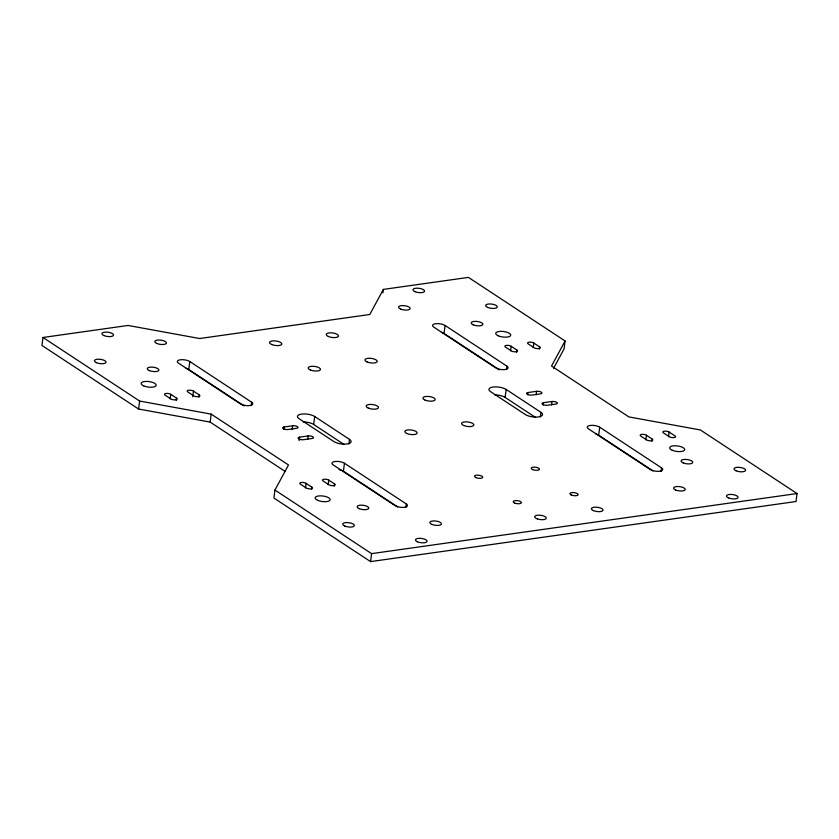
<?xml version="1.0" encoding="UTF-8"?>
<svg xmlns="http://www.w3.org/2000/svg" width="839" height="839" viewBox="0 0 839 839"><rect width="100%" height="100%" fill="white"/><g stroke="black" fill="none" stroke-linecap="round" stroke-linejoin="round"><path stroke-width="1.26" d="M553.583 368.321L564.049 348.94L565.087 340.97L468.435 277.394L383.35 289.403L369.8 314.489L199.619 338.526L128.073 325.459L42.988 337.477L41.95 345.458L138.603 409.033L210.138 422.09L285.281 471.518M138.603 409.033L139.641 401.052L42.988 337.477M170.181 398.892L170.768 394.34A3.461 1.269 7.4 0 0 166.007 393.47A3.461 1.269 7.4 0 0 165.105 395.138L170.894 398.955A3.461 1.269 7.4 0 0 175.666 399.825A3.461 1.269 7.4 0 0 176.568 398.158L170.768 394.34M176.274 400.434L176.568 398.158M244.118 405.919L188.775 369.506L189.803 361.536A6.911 2.538 7.4 0 0 180.27 359.795A6.911 2.538 7.4 0 0 178.466 363.14L240.321 403.821A6.911 2.538 7.4 0 0 249.854 405.562A6.911 2.538 7.4 0 0 251.658 402.217L189.803 361.536M192.729 396.837L193.463 391.131A3.461 1.269 7.4 0 0 188.691 390.261A3.461 1.269 7.4 0 0 187.789 391.939L193.589 395.746A3.461 1.269 7.4 0 0 198.361 396.627A3.461 1.269 7.4 0 0 199.263 394.949L193.463 391.131M198.969 397.225L199.263 394.949M210.138 422.09L211.176 414.12L139.641 401.052M251.218 405.636L251.658 402.217M211.176 414.12L288.501 464.974L274.951 490.06L273.913 498.03L370.565 561.606L796.012 501.523L797.05 493.542L700.397 429.967L628.862 416.91L551.538 366.045L565.087 340.97M283.844 429.264L284.138 426.978L292.643 425.782A3.461 1.269 7.4 0 1 297.415 426.652A3.461 1.269 7.4 0 1 296.513 428.32L287.997 429.526A3.461 1.269 7.4 0 1 283.236 428.656A3.461 1.269 7.4 0 1 284.138 426.978M292.203 429.201L292.643 425.782M299.156 440.569L299.596 437.15L308.112 435.955A3.461 1.269 7.4 0 1 312.874 436.825A3.461 1.269 7.4 0 1 311.972 438.493L303.466 439.699A3.461 1.269 7.4 0 1 298.694 438.828A3.461 1.269 7.4 0 1 299.596 437.15M307.661 439.374L308.112 435.955M344.105 444.492L313.66 424.461L314.698 416.49A9.512 3.482 7.4 0 0 301.579 414.088A9.512 3.482 7.4 0 0 299.093 418.692L333.891 441.576A9.512 3.482 7.4 0 0 347 443.978A9.512 3.482 7.4 0 0 349.485 439.374L314.698 416.49M305.49 487.899L306.078 483.348A3.461 1.269 7.4 0 0 301.316 482.477A3.461 1.269 7.4 0 0 300.414 484.145L306.214 487.962A3.461 1.269 7.4 0 0 310.975 488.833A3.461 1.269 7.4 0 0 311.877 487.165L306.078 483.348M311.584 489.441L311.877 487.165M328.185 484.701L328.773 480.139A3.461 1.269 7.4 0 0 324.001 479.268A3.461 1.269 7.4 0 0 323.099 480.946L328.898 484.753A3.461 1.269 7.4 0 0 333.67 485.624A3.461 1.269 7.4 0 0 334.572 483.956L328.773 480.139M334.279 486.232L334.572 483.956M397.676 506.924L343.413 471.224L344.451 463.254A6.911 2.538 7.4 0 0 334.908 461.513A6.911 2.538 7.4 0 0 333.104 464.858L394.959 505.55A6.911 2.538 7.4 0 0 404.492 507.291A6.911 2.538 7.4 0 0 406.307 503.945L344.451 463.254M348.898 443.936L349.485 439.374M382.909 292.821L383.35 289.403M370.565 561.606L371.593 553.635L274.951 490.06M405.856 507.364L406.307 503.945M499.383 369.863L444.041 333.45L445.079 325.48A6.911 2.538 7.4 0 0 435.535 323.739A6.911 2.538 7.4 0 0 433.732 327.084L495.587 367.776A6.911 2.538 7.4 0 0 505.13 369.517A6.911 2.538 7.4 0 0 506.934 366.171L445.079 325.48M506.494 369.59L506.934 366.171M510.542 350.828L511.14 346.266A3.461 1.269 7.4 0 0 506.368 345.395A3.461 1.269 7.4 0 0 505.466 347.073L511.266 350.88A3.461 1.269 7.4 0 0 516.027 351.751A3.461 1.269 7.4 0 0 516.939 350.083L511.14 346.266M535.555 417.444L505.109 397.424L506.148 389.443A9.512 3.482 7.4 0 0 493.028 387.052A9.512 3.482 7.4 0 0 490.553 391.656L525.34 414.539A9.512 3.482 7.4 0 0 538.46 416.931A9.512 3.482 7.4 0 0 540.945 412.337L506.148 389.443M516.635 352.359L516.939 350.083M533.237 347.619L533.824 343.067A3.461 1.269 7.4 0 0 529.052 342.197A3.461 1.269 7.4 0 0 528.151 343.864L533.95 347.682A3.461 1.269 7.4 0 0 538.722 348.552A3.461 1.269 7.4 0 0 539.624 346.874L533.824 343.067M527.762 394.812L528.067 392.526L536.572 391.331A3.461 1.269 7.4 0 1 541.344 392.201A3.461 1.269 7.4 0 1 540.442 393.869L531.926 395.075A3.461 1.269 7.4 0 1 527.154 394.204A3.461 1.269 7.4 0 1 528.067 392.526M539.33 349.16L539.624 346.874M536.131 394.75L536.572 391.331M540.347 416.889L540.945 412.337M543.232 404.985L543.525 402.699L552.031 401.503A3.461 1.269 7.4 0 1 556.802 402.374A3.461 1.269 7.4 0 1 555.9 404.041L547.395 405.247A3.461 1.269 7.4 0 1 542.623 404.377A3.461 1.269 7.4 0 1 543.525 402.699M551.59 404.922L552.031 401.503M652.941 470.868L598.679 435.179L599.717 427.198A6.911 2.538 7.4 0 0 590.184 425.457A6.911 2.538 7.4 0 0 588.37 428.802L650.225 469.494A6.911 2.538 7.4 0 0 659.769 471.235A6.911 2.538 7.4 0 0 661.572 467.889L599.717 427.198M645.852 439.835L646.45 435.273A3.461 1.269 7.4 0 0 641.678 434.403A3.461 1.269 7.4 0 0 640.776 436.081L646.575 439.888A3.461 1.269 7.4 0 0 651.337 440.758A3.461 1.269 7.4 0 0 652.249 439.091L646.45 435.273M651.945 441.366L652.249 439.091M661.132 471.308L661.572 467.889M668.547 436.626L669.134 432.075A3.461 1.269 7.4 0 0 664.373 431.194A3.461 1.269 7.4 0 0 663.46 432.872L669.26 436.689A3.461 1.269 7.4 0 0 674.032 437.559A3.461 1.269 7.4 0 0 674.934 435.881L669.134 432.075M371.593 553.635L797.05 493.542M595.994 434.015A6.911 2.538 7.4 0 1 598.679 435.179M441.345 332.286A6.911 2.538 7.4 0 1 444.041 333.45M186.08 368.342A6.911 2.538 7.4 0 1 188.775 369.506M339.019 469.662A6.911 2.538 7.4 0 1 343.413 471.224M494.664 394.854A9.512 3.482 7.4 0 1 505.109 397.424M303.215 421.902A9.512 3.482 7.4 0 1 313.66 424.461M103.942 335.579A5.873 2.15 7.4 0 0 113.485 335.411A5.873 2.15 7.4 0 0 105.819 332.097A5.873 2.15 7.4 0 0 103.942 335.579M156.83 343.487A5.873 2.15 7.4 0 0 166.363 343.319A5.873 2.15 7.4 0 0 158.707 340.005A5.873 2.15 7.4 0 0 156.83 343.487M149.29 370.576A5.873 2.15 7.4 0 0 158.833 370.408A5.873 2.15 7.4 0 0 151.177 367.094A5.873 2.15 7.4 0 0 149.29 370.576M96.412 362.679A5.873 2.15 7.4 0 0 105.945 362.5A5.873 2.15 7.4 0 0 98.289 359.197A5.873 2.15 7.4 0 0 96.412 362.679M417.455 541.805A5.873 2.15 7.4 0 0 426.999 541.637A5.873 2.15 7.4 0 0 419.332 538.323A5.873 2.15 7.4 0 0 417.455 541.805M431.865 524.396A5.873 2.15 7.4 0 0 441.398 524.228A5.873 2.15 7.4 0 0 433.742 520.914A5.873 2.15 7.4 0 0 431.865 524.396M359.176 508.633A5.873 2.15 7.4 0 0 368.709 508.465A5.873 2.15 7.4 0 0 361.053 505.151A5.873 2.15 7.4 0 0 359.176 508.633M344.766 526.043A5.873 2.15 7.4 0 0 354.31 525.875A5.873 2.15 7.4 0 0 346.643 522.561A5.873 2.15 7.4 0 0 344.766 526.043M414.969 291.657A5.873 2.15 7.4 0 0 424.503 291.479A5.873 2.15 7.4 0 0 416.847 288.176A5.873 2.15 7.4 0 0 414.969 291.657M400.56 309.056A5.873 2.15 7.4 0 0 410.103 308.888A5.873 2.15 7.4 0 0 402.447 305.574A5.873 2.15 7.4 0 0 400.56 309.056M473.248 324.829A5.873 2.15 7.4 0 0 482.792 324.651A5.873 2.15 7.4 0 0 475.126 321.347A5.873 2.15 7.4 0 0 473.248 324.829M487.658 307.42A5.873 2.15 7.4 0 0 497.191 307.242A5.873 2.15 7.4 0 0 489.536 303.938A5.873 2.15 7.4 0 0 487.658 307.42M728.483 497.884A5.873 2.15 7.4 0 0 738.016 497.705A5.873 2.15 7.4 0 0 730.36 494.402A5.873 2.15 7.4 0 0 728.483 497.884M675.594 489.976A5.873 2.15 7.4 0 0 685.138 489.808A5.873 2.15 7.4 0 0 677.472 486.494A5.873 2.15 7.4 0 0 675.594 489.976M683.124 462.876A5.873 2.15 7.4 0 0 692.668 462.709A5.873 2.15 7.4 0 0 685.012 459.394A5.873 2.15 7.4 0 0 683.124 462.876M736.013 470.784A5.873 2.15 7.4 0 0 745.556 470.616A5.873 2.15 7.4 0 0 737.89 467.302A5.873 2.15 7.4 0 0 736.013 470.784M368.29 408.09A6.219 2.276 7.4 0 0 378.399 407.911A6.219 2.276 7.4 0 0 370.282 404.408A6.219 2.276 7.4 0 0 368.29 408.09M425.016 400.077A6.219 2.276 7.4 0 0 435.126 399.899A6.219 2.276 7.4 0 0 427.009 396.396A6.219 2.276 7.4 0 0 425.016 400.077M463.684 425.509A6.219 2.276 7.4 0 0 473.783 425.331A6.219 2.276 7.4 0 0 465.676 421.828A6.219 2.276 7.4 0 0 463.684 425.509M406.957 433.522A6.219 2.276 7.4 0 0 417.056 433.344A6.219 2.276 7.4 0 0 408.95 429.841A6.219 2.276 7.4 0 0 406.957 433.522M328.374 336.502A6.219 2.276 7.4 0 0 338.474 336.324A6.219 2.276 7.4 0 0 330.367 332.821A6.219 2.276 7.4 0 0 328.374 336.502M367.031 361.934A6.219 2.276 7.4 0 0 377.131 361.756A6.219 2.276 7.4 0 0 369.024 358.253A6.219 2.276 7.4 0 0 367.031 361.934M271.647 344.514A6.219 2.276 7.4 0 0 281.747 344.336A6.219 2.276 7.4 0 0 273.64 340.833A6.219 2.276 7.4 0 0 271.647 344.514M310.304 369.947A6.219 2.276 7.4 0 0 320.404 369.768A6.219 2.276 7.4 0 0 312.297 366.265A6.219 2.276 7.4 0 0 310.304 369.947M537.338 518.89A5.873 2.15 7.4 0 0 546.325 518.187A5.873 2.15 7.4 0 0 537.83 515.198A5.873 2.15 7.4 0 0 537.338 518.89M593.414 510.626A5.873 2.15 7.4 0 0 602.958 510.458A5.873 2.15 7.4 0 0 595.291 507.144A5.873 2.15 7.4 0 0 593.414 510.626M475.954 477.601A4.153 1.521 7.4 0 0 482.687 477.475A4.153 1.521 7.4 0 0 477.276 475.136A4.153 1.521 7.4 0 0 475.954 477.601M514.611 503.022A4.153 1.521 7.4 0 0 521.344 502.907A4.153 1.521 7.4 0 0 515.943 500.568A4.153 1.521 7.4 0 0 514.611 503.022M571.338 495.01A4.153 1.521 7.4 0 0 578.071 494.895A4.153 1.521 7.4 0 0 572.67 492.556A4.153 1.521 7.4 0 0 571.338 495.01M532.681 469.588A4.153 1.521 7.4 0 0 539.414 469.462A4.153 1.521 7.4 0 0 534.003 467.124A4.153 1.521 7.4 0 0 532.681 469.588M317.708 500.348A7.603 2.79 7.4 0 0 330.063 500.128A7.603 2.79 7.4 0 0 320.152 495.839A7.603 2.79 7.4 0 0 317.708 500.348M143.742 385.909A7.603 2.79 7.4 0 0 156.085 385.688A7.603 2.79 7.4 0 0 146.175 381.399A7.603 2.79 7.4 0 0 143.742 385.909M672.259 450.27A7.603 2.79 7.4 0 0 684.603 450.05A7.603 2.79 7.4 0 0 674.692 445.761A7.603 2.79 7.4 0 0 672.259 450.27M498.293 335.831A7.603 2.79 7.4 0 0 510.636 335.61A7.603 2.79 7.4 0 0 500.726 331.332A7.603 2.79 7.4 0 0 498.293 335.831"/></g></svg>
